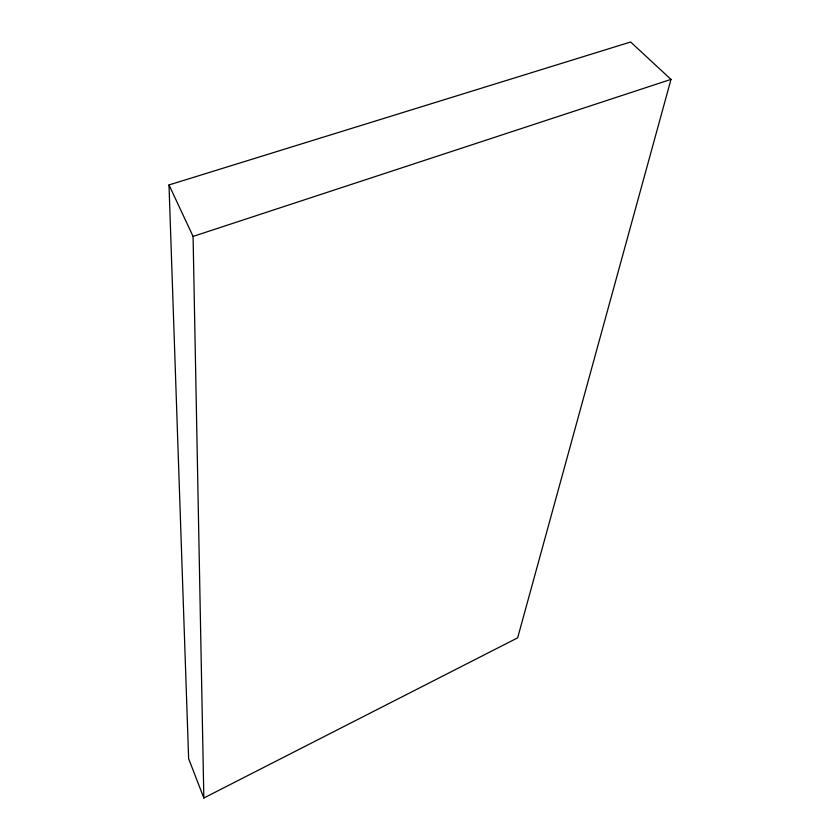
<?xml version="1.0" encoding="UTF-8"?>
<svg xmlns="http://www.w3.org/2000/svg" width="840" height="840" viewBox="0 0 840 840"><rect width="100%" height="100%" fill="white"/><g stroke="black" fill="none" stroke-linecap="round" stroke-linejoin="round"><path stroke-width="1.26" d="M671.002 79.391L517.66 637.833L203.837 798L188.633 758.625L168.998 184.947L630.609 42L671.002 79.391L193.074 236.418L203.837 798M168.998 184.947L193.074 236.418"/></g></svg>
